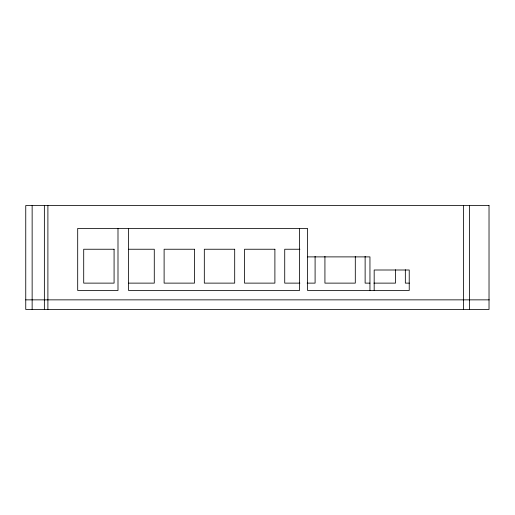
<?xml version="1.0" encoding="UTF-8"?>
<svg xmlns="http://www.w3.org/2000/svg" width="515" height="515" viewBox="0 0 515 515"><rect width="100%" height="100%" fill="white"/><g stroke="black" fill="none" stroke-linecap="round" stroke-linejoin="round"><path stroke-width="0.77" d="M128.705 249.241L154.281 249.241L154.281 283.128L128.705 283.128M299.91 249.241L284.724 249.241L284.724 283.128L299.91 283.128M307.545 256.888L369.95 256.888L369.95 290.46M307.107 283.128L315.096 283.128L315.096 256.335M369.925 283.128L365.129 283.128L365.129 256.335M373.922 283.128L395.501 283.128L395.501 269.731M409.328 283.128L405.337 283.128L405.337 269.731M25.75 299.859L489.25 299.859M469.429 205.549L469.429 309.451M463.449 205.549L463.449 309.451M374.173 290.46L374.173 270.002L409.232 270.002L409.232 290.46L307.545 290.46L307.545 228.435L77.694 228.435L77.694 290.46L117.993 290.46L117.993 228.435M355.298 256.335L355.298 283.128L324.926 283.128L324.926 256.335M299.556 228.435L299.556 290.46L128.544 290.46L128.544 228.435M47.895 205.549L47.895 309.451M44.367 205.549L44.367 309.451M32.142 205.549L32.142 309.451M489.025 205.549L25.75 205.549L25.75 309.451L489.025 309.451L489.025 205.549M114.079 249.241L83.707 249.241L83.707 283.128L114.079 283.128L114.079 249.241M194.49 249.241L164.111 249.241L164.111 283.128L194.49 283.128L194.49 249.241M234.692 249.241L204.32 249.241L204.32 283.128L234.692 283.128L234.692 249.241M274.894 249.241L244.522 249.241L244.522 283.128L274.894 283.128L274.894 249.241"/></g></svg>
